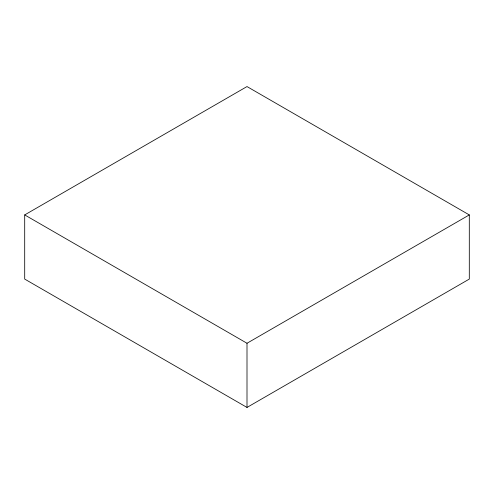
<?xml version="1.0" encoding="UTF-8"?>
<svg xmlns="http://www.w3.org/2000/svg" width="494" height="494" viewBox="0 0 494 494"><rect width="100%" height="100%" fill="white"/><g stroke="black" fill="none" stroke-linecap="round" stroke-linejoin="round"><path stroke-width="0.74" d="M24.7 214.915L247 86.567L469.3 214.915L469.3 279.085L247 407.433L24.7 279.085L24.7 214.915L247 343.256L469.3 214.915M247 343.256L247 407.433"/></g></svg>
